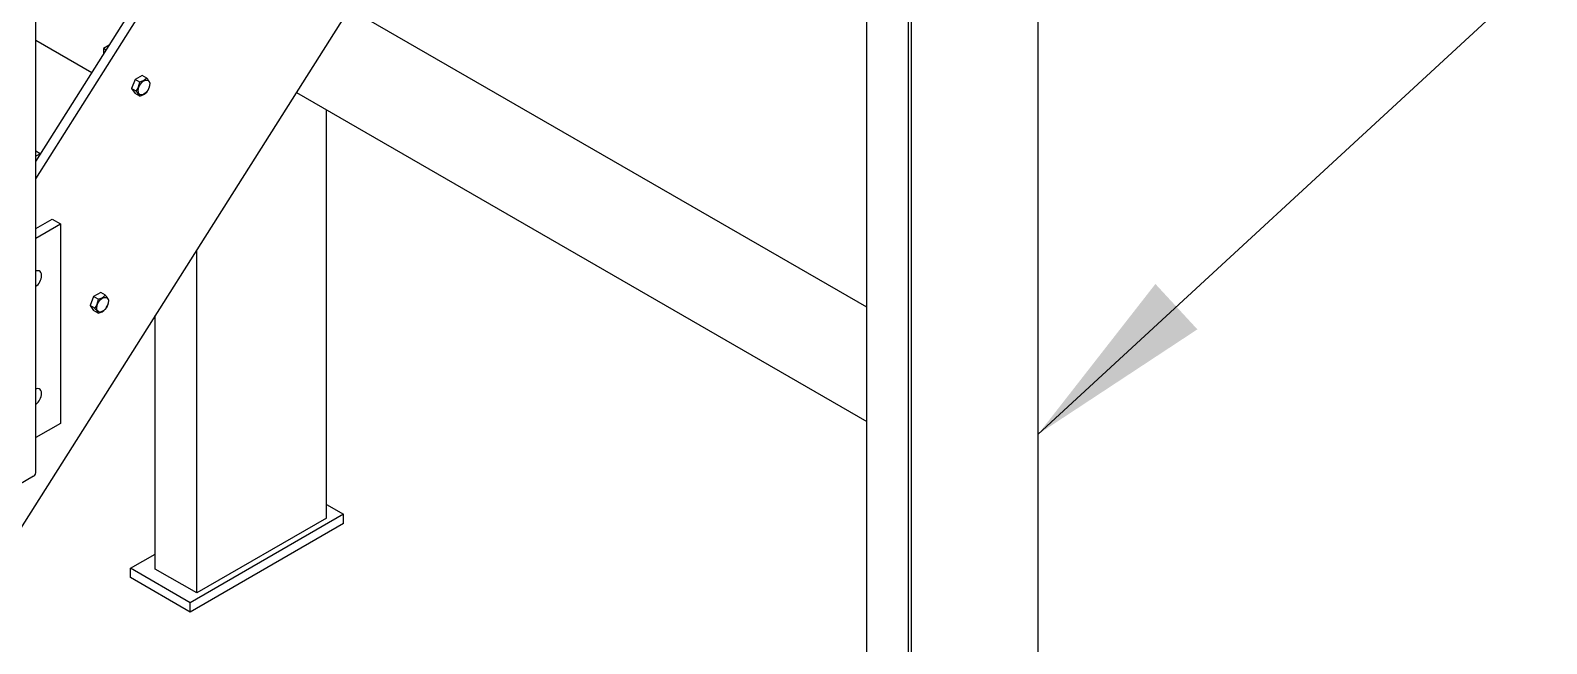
# Model space of a CAD drawing. Header units: millimetres. Extents: x 0 to 55611, y 0 to 32827.
# Drawn here: x 29607 to 30615, y 7924 to 8332 of the extents above; entities that cross this region are included whole.
import ezdxf

# ---------------------------------------------------------------- set-up
doc = ezdxf.new("R2010")
doc.units = ezdxf.units.MM
doc.header["$LTSCALE"] = 10
doc.linetypes.add('SLD-Continua', pattern=[0])
doc.layers.add('STRUC', color=5, linetype='SLD-Continua')
doc.styles.add('1', font='romans.shx', dxfattribs={"height": 125})
doc.dimstyles.new('50', dxfattribs={"dimscale": 0, "dimtxt": 125, "dimasz": 125, "dimexe": 125, "dimexo": 125, "dimgap": 50, "dimtad": 1, "dimdec": 0, "dimlfac": 49.861111, "dimzin": 1, "dimtxsty": '1', "dimcen": 2.5, "dimclrd": 1, "dimclre": 1, "dimadec": 0, "dimazin": 0, "dimtfac": 1, "dimtdec": 0, "dimtmove": 0, "dimatfit": 3, "dimfxl": 1, "dimtzin": 1, "dimarcsym": 0})

msp = doc.modelspace()

# ---------------------------------------------------------------- linework, layer by layer
at = {"layer": 'STRUC', "linetype": 'SLD-Continua', "lineweight": 25}
for p, q in [((30277, 7735), (30277, 9106.8)), ((30190.8, 7685.3), (30190.8, 9057)), ((30192.9, 7687.1), (30192.9, 9058.8)), ((29611, 8245.2), (30076.8, 8981.8)), ((29611, 8233.6), (30076.8, 8970.1)), ((30163.2, 7701.2), (30163.2, 8955.5)), ((30163.2, 8890.3), (28988.8, 7033.5)), ((29611, 8037.8), (29611, 8794)), ((30163.2, 8148.2), (29819.3, 8346.7)), ((29648.2, 8304), (29611, 8325.5)), ((29659.8, 8322.5), (29656, 8320.3)), ((29657.8, 8319.2), (29656, 8320.3)), ((29656, 8320.3), (29656, 8316.4)), ((29681.7, 8302.4), (29677, 8299.7)), ((29684.8, 8300.6), (29681.7, 8302.4)), ((29677, 8299.7), (29674.7, 8293.7)), ((29677.8, 8291.9), (29674.7, 8293.7)), ((29674.7, 8293.7), (29677, 8290.4)), ((29680.1, 8297.9), (29677, 8299.7)), ((29784.2, 8291), (30163.2, 8072.2)), ((29680.1, 8288.6), (29677, 8290.4)), ((29804.2, 8008), (29804.2, 8279.5)), ((29613.9, 8250.3), (29611, 8252)), ((29614.3, 8250.5), (29611, 8248.6)), ((29611, 8200.5), (29622, 8206.8)), ((29611, 8194.2), (29627.4, 8203.7)), ((29622, 8206.8), (29627.4, 8203.7)), ((29627.4, 8203.7), (29627.4, 8071)), ((29718, 7958.2), (29718, 8186.4)), ((29649.5, 8155.3), (29647.2, 8149.3)), ((29654.2, 8158), (29649.5, 8155.3)), ((29652.6, 8153.5), (29649.5, 8155.3)), ((29657.3, 8156.2), (29654.2, 8158)), ((29650.3, 8147.5), (29647.2, 8149.3)), ((29647.2, 8149.3), (29649.5, 8146)), ((29652.6, 8144.2), (29649.5, 8146)), ((29690.4, 7974.1), (29690.4, 8142.8)), ((29627.4, 8071), (29611, 8061.5)), ((29609.5, 8035.8), (29594.9, 8027.3)), ((29815.4, 8010.5), (29713.6, 7951.7)), ((29804.2, 8017), (29815.4, 8010.5)), ((29815.4, 8004.3), (29815.4, 8010.5)), ((29815.4, 8004.3), (29713.6, 7945.5)), ((29804.2, 8008), (29718, 7958.2)), ((29674, 7974.6), (29690.4, 7984.1)), ((29674, 7968.4), (29674, 7974.6)), ((29713.6, 7951.7), (29674, 7974.6)), ((29718, 7958.2), (29690.4, 7974.1)), ((29713.6, 7945.5), (29674, 7968.4)), ((29713.6, 7945.5), (29713.6, 7951.7))]:
    msp.add_line(p, q, dxfattribs=at)
at = {"layer": 'STRUC', "linetype": 'SLD-Continua', "lineweight": 25, "flags": 128}
for points in [[(29682.9, 8289.9), (29682, 8289.5), (29681.2, 8289.4), (29680.5, 8289.5), (29679.9, 8289.9), (29679.4, 8290.6), (29679.2, 8291.4), (29679.1, 8292.4), (29679.3, 8293.5), (29679.6, 8294.6), (29680.1, 8295.8), (29680.8, 8296.8), (29681.6, 8297.7), (29682.5, 8298.5), (29683.4, 8299), (29684.2, 8299.3), (29685, 8299.3), (29685.7, 8299), (29686.2, 8298.5), (29686.6, 8297.7), (29686.8, 8296.8), (29686.7, 8295.8), (29686.4, 8294.6), (29686, 8293.5), (29685.4, 8292.4), (29684.6, 8291.4), (29683.8, 8290.5), (29682.9, 8289.9)], [(29614.9, 8169.3), (29614.8, 8170.4), (29614.5, 8171.3), (29614, 8171.9), (29613.3, 8172.4), (29612.5, 8172.5), (29611.6, 8172.4), (29611, 8172.2)], [(29655.4, 8145.5), (29654.5, 8145.1), (29653.7, 8145), (29653, 8145.1), (29652.4, 8145.5), (29651.9, 8146.1), (29651.7, 8147), (29651.6, 8148), (29651.8, 8149.1), (29652.1, 8150.2), (29652.6, 8151.3), (29653.3, 8152.4), (29654.1, 8153.3), (29655, 8154), (29655.9, 8154.6), (29656.7, 8154.8), (29657.5, 8154.8), (29658.2, 8154.5), (29658.7, 8154), (29659.1, 8153.3), (29659.3, 8152.4), (29659.2, 8151.3), (29658.9, 8150.2), (29658.5, 8149), (29657.9, 8147.9), (29657.1, 8146.9), (29656.3, 8146.1), (29655.4, 8145.5)], [(29614.9, 8090.9), (29614.8, 8092), (29614.5, 8092.9), (29614, 8093.6), (29613.3, 8094), (29612.5, 8094.1), (29611.6, 8094), (29611, 8093.8)]]:
    msp.add_lwpolyline(points, dxfattribs=at)
at = {"layer": 'STRUC', "linetype": 'SLD-Continua', "lineweight": 25}
for centre, radius, start, end in [((29667.3, 8299.4), 12.9, 324.2737, 353.3149), ((29670.3, 8284.2), 10.7, 24.1762, 46.0252), ((29677.6, 8307.7), 10, 284.4463, 315.5483), ((29677.6, 8298.3), 10, 284.4392, 315.5554), ((29675.9, 8291.9), 12.4, 25.7206, 44.4807), ((29674.1, 8298.9), 13.1, 324.496, 353.0926), ((29605.1, 8169.8), 9.81, 306.9018, 357.4032), ((29639.8, 8155), 12.9, 324.2737, 353.3149), ((29650.1, 8163.2), 10, 284.4463, 315.5483), ((29648.4, 8147.5), 12.4, 25.7206, 44.4807), ((29646.6, 8154.4), 13.1, 324.496, 353.0926), ((29642.8, 8139.8), 10.7, 24.1762, 46.0252), ((29650.1, 8153.9), 10, 284.4392, 315.5554), ((29605.1, 8091.4), 9.81, 306.9018, 357.4032), ((29608.5, 8038), 2.45, 294.3747, 354.3052)]:
    msp.add_arc(centre, radius, start, end, dxfattribs=at)

# ---------------------------------------------------------------- leaders
msp.add_leader([(30277, 8063.8), (30680, 8435.9)], dimstyle='50', override={"dimscale": 1, "dimlfac": 1})

doc.saveas('drawing.dxf')
